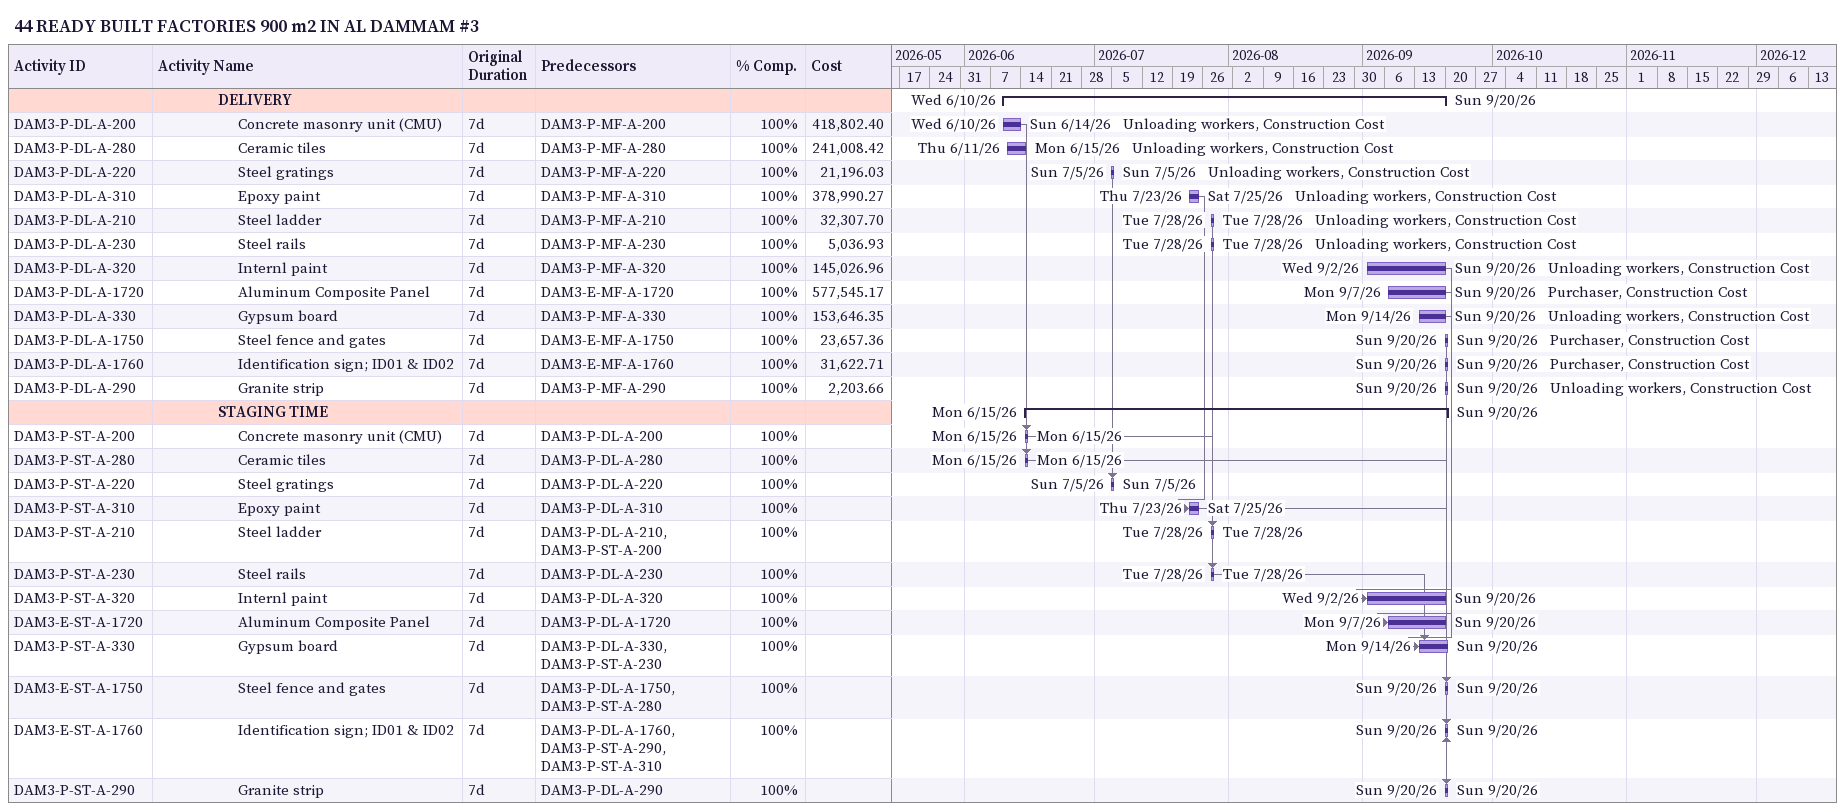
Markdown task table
44 READY BUILT FACTORIES 900 m2 IN AL DAMMAM #3

| ID | Level | Task | Original duration | Start | Finish | Predecessors | Resources | % complete | Cost |
|---|---|---|---|---|---|---|---|---|---|
|  | 4 | **DELIVERY** |  | 2026-06-10 | 2026-09-20 |  |  |  |  |
| DAM3-P-DL-A-200 | 5 | Concrete masonry unit (CMU) | 7d | 2026-06-10 | 2026-06-14 | DAM3-P-MF-A-200 | Unloading workers, Construction Cost | 100 | 418802.40 |
| DAM3-P-DL-A-280 | 5 | Ceramic tiles | 7d | 2026-06-11 | 2026-06-15 | DAM3-P-MF-A-280 | Unloading workers, Construction Cost | 100 | 241008.42 |
| DAM3-P-DL-A-220 | 5 | Steel gratings | 7d | 2026-07-05 | 2026-07-05 | DAM3-P-MF-A-220 | Unloading workers, Construction Cost | 100 | 21196.03 |
| DAM3-P-DL-A-310 | 5 | Epoxy paint | 7d | 2026-07-23 | 2026-07-25 | DAM3-P-MF-A-310 | Unloading workers, Construction Cost | 100 | 378990.27 |
| DAM3-P-DL-A-210 | 5 | Steel ladder | 7d | 2026-07-28 | 2026-07-28 | DAM3-P-MF-A-210 | Unloading workers, Construction Cost | 100 | 32307.70 |
| DAM3-P-DL-A-230 | 5 | Steel rails | 7d | 2026-07-28 | 2026-07-28 | DAM3-P-MF-A-230 | Unloading workers, Construction Cost | 100 | 5036.93 |
| DAM3-P-DL-A-320 | 5 | Internl paint | 7d | 2026-09-02 | 2026-09-20 | DAM3-P-MF-A-320 | Unloading workers, Construction Cost | 100 | 145026.96 |
| DAM3-P-DL-A-1720 | 5 | Aluminum Composite Panel | 7d | 2026-09-07 | 2026-09-20 | DAM3-E-MF-A-1720 | Purchaser, Construction Cost | 100 | 577545.17 |
| DAM3-P-DL-A-330 | 5 | Gypsum board | 7d | 2026-09-14 | 2026-09-20 | DAM3-P-MF-A-330 | Unloading workers, Construction Cost | 100 | 153646.35 |
| DAM3-P-DL-A-1750 | 5 | Steel fence and gates | 7d | 2026-09-20 | 2026-09-20 | DAM3-E-MF-A-1750 | Purchaser, Construction Cost | 100 | 23657.36 |
| DAM3-P-DL-A-1760 | 5 | Identification sign; ID01 & ID02 | 7d | 2026-09-20 | 2026-09-20 | DAM3-E-MF-A-1760 | Purchaser, Construction Cost | 100 | 31622.71 |
| DAM3-P-DL-A-290 | 5 | Granite strip | 7d | 2026-09-20 | 2026-09-20 | DAM3-P-MF-A-290 | Unloading workers, Construction Cost | 100 | 2203.66 |
|  | 4 | **STAGING TIME** |  | 2026-06-15 | 2026-09-20 |  |  |  |  |
| DAM3-P-ST-A-200 | 5 | Concrete masonry unit (CMU) | 7d | 2026-06-15 | 2026-06-15 | DAM3-P-DL-A-200 |  | 100 |  |
| DAM3-P-ST-A-280 | 5 | Ceramic tiles | 7d | 2026-06-15 | 2026-06-15 | DAM3-P-DL-A-280 |  | 100 |  |
| DAM3-P-ST-A-220 | 5 | Steel gratings | 7d | 2026-07-05 | 2026-07-05 | DAM3-P-DL-A-220 |  | 100 |  |
| DAM3-P-ST-A-310 | 5 | Epoxy paint | 7d | 2026-07-23 | 2026-07-25 | DAM3-P-DL-A-310 |  | 100 |  |
| DAM3-P-ST-A-210 | 5 | Steel ladder | 7d | 2026-07-28 | 2026-07-28 | DAM3-P-DL-A-210, DAM3-P-ST-A-200 |  | 100 |  |
| DAM3-P-ST-A-230 | 5 | Steel rails | 7d | 2026-07-28 | 2026-07-28 | DAM3-P-DL-A-230 |  | 100 |  |
| DAM3-P-ST-A-320 | 5 | Internl paint | 7d | 2026-09-02 | 2026-09-20 | DAM3-P-DL-A-320 |  | 100 |  |
| DAM3-E-ST-A-1720 | 5 | Aluminum Composite Panel | 7d | 2026-09-07 | 2026-09-20 | DAM3-P-DL-A-1720 |  | 100 |  |
| DAM3-P-ST-A-330 | 5 | Gypsum board | 7d | 2026-09-14 | 2026-09-20 | DAM3-P-DL-A-330, DAM3-P-ST-A-230 |  | 100 |  |
| DAM3-E-ST-A-1750 | 5 | Steel fence and gates | 7d | 2026-09-20 | 2026-09-20 | DAM3-P-DL-A-1750, DAM3-P-ST-A-280 |  | 100 |  |
| DAM3-E-ST-A-1760 | 5 | Identification sign; ID01 & ID02 | 7d | 2026-09-20 | 2026-09-20 | DAM3-P-DL-A-1760, DAM3-P-ST-A-290, DAM3-P-ST-A-310 |  | 100 |  |
| DAM3-P-ST-A-290 | 5 | Granite strip | 7d | 2026-09-20 | 2026-09-20 | DAM3-P-DL-A-290 |  | 100 |  |
